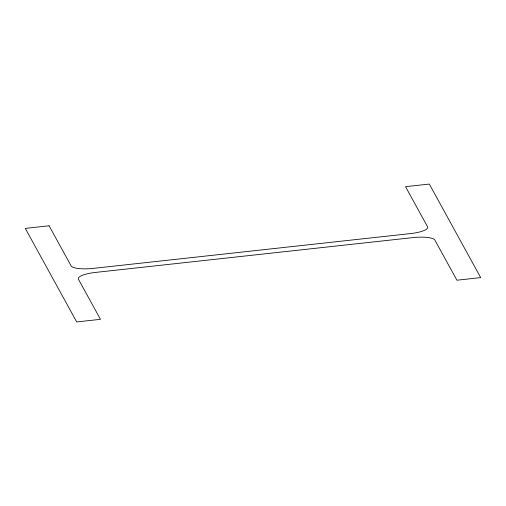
<?xml version="1.0" encoding="UTF-8"?>
<svg xmlns="http://www.w3.org/2000/svg" width="506" height="506" viewBox="0 0 506 506"><rect width="100%" height="100%" fill="white"/><g stroke="black" fill="none" stroke-linecap="round" stroke-linejoin="round"><path stroke-width="0.76" d="M49.082 225.784L25.3 228.396L76.691 321.936L100.473 319.33L78.443 279.223A19.715 4.87 -4.7 0 1 95.375 272.437L412.845 237.605A19.715 4.87 -4.7 0 1 434.882 240.11L456.918 280.216L480.7 277.604L429.309 184.064L405.527 186.67L427.557 226.777A19.715 4.87 -4.7 0 1 410.625 233.563L93.155 268.395A19.715 4.87 -4.7 0 1 71.118 265.89L49.082 225.784"/></g></svg>
